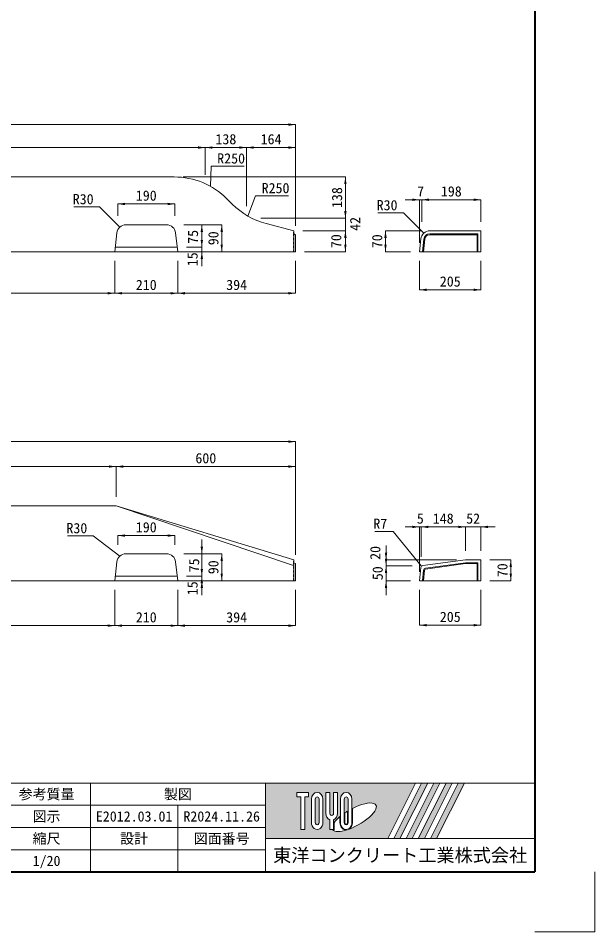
# Model space of a CAD drawing. Units: millimetres at full size. Extents: x -100 to 9174, y -297 to 5643.
# Drawn here: x 7248 to 9174, y -297 to 2757 of the extents above; entities that cross this region are included whole.
import ezdxf
from ezdxf.enums import TextEntityAlignment as Align

# ---------------------------------------------------------------- set-up
doc = ezdxf.new("R2010")
doc.units = ezdxf.units.MM
doc.header["$LTSCALE"] = 10
doc.linetypes.add('USER2', pattern=[1.35, 0.75, -0.6])
for name, color, linetype, lineweight in [('0_2', 4, 'Continuous', 5), ('Defpoints_3', 7, 'Continuous', 13), ('図枠', 7, 'Continuous', 5), ('境界ブロック', 2, 'Continuous', 9), ('寸法線', 7, 'Continuous', 13), ('引出線', 4, 'Continuous', 13), ('目地', 132, 'Continuous', 5), ('補助線', 8, 'Continuous', 13)]:
    doc.layers.add(name, color=color, linetype=linetype, lineweight=lineweight)
doc.styles.add('ＭＳ ゴシック', font='')
doc.styles.get('ＭＳ ゴシック').set_extended_font_data('MS Gothic')

# ---------------------------------------------------------------- blocks, each defined once
blk = doc.blocks.new('filled_arrow')
at = {"color": 0, "linetype": 'Continuous', "lineweight": -2}
blk.add_solid([(7.5, 1.25), (0, 0), (7.5, -1.25)], dxfattribs=at)

msp = doc.modelspace()

# ---------------------------------------------------------------- hatches: boundary and pattern name
at = {"layer": '図枠'}
h = msp.add_hatch(color=256, dxfattribs=at)
h.paths.add_polyline_path([(8073.69, 200), (8073.69, 14.38), (8482.07, 14.38), (8574.88, 200)])
edge = h.paths.add_edge_path(flags=16)
edge.add_ellipse((8370.2, 85.73), major_axis=(72.73, 40.71), ratio=0.3471473, start_angle=-144.31122, end_angle=72.1899, ccw=False)
edge.add_ellipse((8343.27, 68.16), major_axis=(0, 24.75), ratio=0.8463542, start_angle=-160.70346, end_angle=-90)
edge.add_line((8364.21, 68.16), (8364.21, 115.34))
edge = h.paths.add_edge_path(flags=16)
edge.add_ellipse((8343.27, 146.22), major_axis=(0, 22.85), ratio=0.8463541, start_angle=-90, end_angle=90, ccw=False)
edge.add_line((8362.6, 146.22), (8362.6, 68.16))
edge.add_ellipse((8343.27, 68.16), major_axis=(0, 22.85), ratio=0.8463541, start_angle=90, end_angle=-90, ccw=False)
edge.add_line((8323.93, 68.16), (8323.93, 146.22))
edge = h.paths.add_edge_path(flags=16)
edge.add_line((8349.71, 146.22), (8349.71, 68.16))
edge.add_ellipse((8343.27, 68.16), major_axis=(0, 7.62), ratio=0.8463541, start_angle=90, end_angle=-90, ccw=False)
edge.add_line((8336.82, 68.16), (8336.82, 146.22))
edge.add_ellipse((8343.27, 146.22), major_axis=(0, 7.62), ratio=0.8463541, start_angle=-90, end_angle=90, ccw=False)
edge = h.paths.add_edge_path(flags=16)
edge.add_line((8348.1, 106.32), (8348.1, 68.16))
edge.add_ellipse((8343.27, 68.16), major_axis=(0, 5.71), ratio=0.8463542, start_angle=90, end_angle=-90, ccw=False)
edge.add_line((8338.43, 68.16), (8338.43, 100.07))
edge.add_ellipse((8370.2, 85.73), major_axis=(72.73, 40.71), ratio=0.3471473, start_angle=107.79174, end_angle=126.47132, ccw=False)
edge = h.paths.add_edge_path(flags=16)
edge.add_line((8314.26, 169.06), (8314.26, 99.1))
edge.add_ellipse((8294.93, 99.1), major_axis=(0, 22.85), ratio=0.8463541, start_angle=-163.34117, end_angle=-90, ccw=False)
edge.add_line((8301.37, 77.56), (8301.37, 45.31))
edge.add_line((8301.37, 45.31), (8288.48, 45.31))
edge.add_line((8288.48, 45.31), (8288.48, 77.56))
edge.add_ellipse((8294.93, 99.1), major_axis=(0, 22.85), ratio=0.8463541, start_angle=90, end_angle=163.34117, ccw=False)
edge.add_line((8275.59, 99.1), (8275.59, 169.06))
edge.add_line((8275.59, 169.06), (8288.48, 169.06))
edge.add_line((8288.48, 169.06), (8288.48, 99.1))
edge.add_ellipse((8294.93, 99.1), major_axis=(0, 7.62), ratio=0.8463541, start_angle=90, end_angle=-90)
edge.add_line((8301.37, 99.1), (8301.37, 169.06))
edge.add_line((8301.37, 169.06), (8314.26, 169.06))
edge = h.paths.add_edge_path(flags=16)
edge.add_line((8322.32, 87.86), (8322.32, 68.16))
edge.add_ellipse((8343.27, 68.16), major_axis=(0, 24.75), ratio=0.8463542, start_angle=90, end_angle=-171.54427)
edge.add_ellipse((8370.2, 85.73), major_axis=(72.73, 40.71), ratio=0.3471473, start_angle=-178.64954, end_angle=-148.29244, ccw=False)
edge.add_line((8298.59, 43.41), (8302.98, 43.41))
edge.add_line((8302.98, 43.41), (8302.98, 67.54))
edge.add_ellipse((8370.2, 85.73), major_axis=(72.73, 40.71), ratio=0.3471473, start_angle=148.21912, end_angle=165.90812, ccw=False)
edge = h.paths.add_edge_path(flags=16)
edge.add_ellipse((8246.59, 146.22), major_axis=(0, 22.85), ratio=0.8463541, start_angle=-90, end_angle=90, ccw=False)
edge.add_line((8265.92, 146.22), (8265.92, 68.16))
edge.add_ellipse((8246.59, 68.16), major_axis=(0, 22.85), ratio=0.8463541, start_angle=90, end_angle=-90, ccw=False)
edge.add_line((8227.25, 68.16), (8227.25, 146.22))
edge = h.paths.add_edge_path(flags=16)
edge.add_line((8253.03, 146.22), (8253.03, 68.16))
edge.add_ellipse((8246.59, 68.16), major_axis=(0, 7.62), ratio=0.8463541, start_angle=90, end_angle=-90, ccw=False)
edge.add_line((8240.14, 68.16), (8240.14, 146.22))
edge.add_ellipse((8246.59, 146.22), major_axis=(0, 7.62), ratio=0.8463541, start_angle=-90, end_angle=90, ccw=False)
h.paths.add_polyline_path([(8217.58, 169.06), (8217.58, 153.83), (8204.69, 153.83), (8204.69, 45.31), (8191.8, 45.31), (8191.8, 153.83), (8178.91, 153.83), (8178.91, 169.06)], flags=16)
for points in [[(8502.49, 14.38), (8522.91, 14.38), (8615.72, 200), (8595.3, 200)], [(8656.56, 200), (8636.14, 200), (8543.32, 14.38), (8563.74, 14.38)], [(8697.39, 200), (8676.97, 200), (8584.16, 14.38), (8604.58, 14.38)], [(8738.23, 200), (8717.81, 200), (8625, 14.38), (8645.42, 14.38)]]:
    msp.add_hatch(color=256, dxfattribs=at).paths.add_polyline_path(points)

# ---------------------------------------------------------------- linework, layer by layer
at = {"layer": '0_2'}
for p, q in [((8602.83, 2018.65), (8598.63, 1976.66)), ((8605.81, 2018.35), (8601.64, 1976.66)), ((8622.73, 2036.66), (8783.58, 2036.66)), ((8622.73, 2033.66), (8780.58, 2033.66)), ((8780.58, 2033.66), (8783.58, 2036.66)), ((8780.58, 2033.66), (8780.58, 1976.66)), ((8783.58, 2036.66), (8783.58, 1976.66)), ((8608.22, 918.59), (8742.25, 936.67)), ((8608.62, 915.62), (8742.45, 933.66)), ((8783.57, 936.67), (8742.25, 936.67)), ((8780.57, 933.66), (8742.45, 933.66)), ((8780.57, 933.66), (8783.57, 936.67)), ((8780.57, 933.66), (8780.57, 876.66)), ((8783.57, 936.67), (8783.57, 876.66)), ((8602.19, 912.35), (8598.63, 876.66)), ((8605.18, 912.05), (8601.64, 876.66))]:
    msp.add_line(p, q, dxfattribs=at)
at = {"layer": '0_2', "color": 7, "lineweight": 20}
msp.add_line((8793.57, 1976.66), (8588.57, 1976.66), dxfattribs=at)
at = {"layer": '0_2'}
for centre, radius, start, end in [((8622.73, 2016.66), 20, 90, 174.28887), ((8622.73, 2016.66), 17, 90, 174.28807), ((8609.16, 911.65), 7, 97.67584, 174.29061), ((8609.16, 911.65), 4, 97.67584, 174.29061)]:
    msp.add_arc(centre, radius, start, end, dxfattribs=at)
at = {"layer": 'Defpoints_3'}
for p in [(9173.69, -97), (8973.69, -297)]:
    msp.add_line(p, (9173.69, -297), dxfattribs=at)
at = {"layer": '図枠', "lineweight": 40}
for p in [(8973.69, 5443), (5373.69, -97)]:
    msp.add_line(p, (8973.69, -97), dxfattribs=at)
at = {"layer": '図枠', "lineweight": 13}
for p, q in [((8973.69, 200), (5373.69, 200)), ((7488.69, -97), (7488.69, 200)), ((8073.69, -97), (8073.69, 200)), ((8073.69, 125.75), (7196.19, 125.75)), ((7781.19, -97), (7781.19, 125.75)), ((8073.69, 51.5), (5373.69, 51.5)), ((8073.69, -22.75), (7196.19, -22.75))]:
    msp.add_line(p, q, dxfattribs=at)
at = {"layer": '図枠'}
for p, q in [((8073.69, 200), (8574.88, 200)), ((8574.88, 200), (8482.07, 14.38)), ((8595.3, 200), (8502.49, 14.38)), ((8615.72, 200), (8522.91, 14.38)), ((8636.14, 200), (8543.32, 14.38)), ((8656.56, 200), (8563.74, 14.38)), ((8676.97, 200), (8584.16, 14.38)), ((8595.3, 200), (8615.72, 200)), ((8697.39, 200), (8604.58, 14.38)), ((8717.81, 200), (8625, 14.38)), ((8636.14, 200), (8656.56, 200)), ((8738.23, 200), (8645.42, 14.38)), ((8676.97, 200), (8697.39, 200)), ((8717.81, 200), (8738.23, 200)), ((8178.91, 169.06), (8178.91, 153.83)), ((8178.91, 169.06), (8217.58, 169.06)), ((8191.8, 153.83), (8178.91, 153.83)), ((8191.8, 153.83), (8191.8, 45.31)), ((8204.69, 153.83), (8204.69, 45.31)), ((8217.58, 153.83), (8204.69, 153.83)), ((8217.58, 169.06), (8217.58, 153.83)), ((8275.59, 169.06), (8288.48, 169.06)), ((8275.59, 99.1), (8275.59, 169.06)), ((8288.48, 169.06), (8288.48, 99.1)), ((8301.37, 169.06), (8314.26, 169.06)), ((8301.37, 99.1), (8301.37, 169.06)), ((8314.26, 169.06), (8314.26, 99.1)), ((8227.25, 146.22), (8227.25, 68.16)), ((8240.14, 68.16), (8240.14, 146.22)), ((8253.03, 146.22), (8253.03, 68.16)), ((8265.92, 68.16), (8265.92, 146.22)), ((8323.93, 146.22), (8323.93, 68.16)), ((8336.82, 68.16), (8336.82, 146.22)), ((8349.71, 146.22), (8349.71, 68.16)), ((8362.6, 68.16), (8362.6, 146.22)), ((8338.43, 68.16), (8338.43, 100.07)), ((8348.1, 106.32), (8348.1, 68.16)), ((8364.21, 68.16), (8364.21, 115.34)), ((8288.48, 77.56), (8288.48, 45.31)), ((8301.37, 77.56), (8301.37, 45.31)), ((8302.98, 67.54), (8302.98, 43.41)), ((8322.32, 87.86), (8322.32, 68.16)), ((8204.69, 45.31), (8191.8, 45.31)), ((8301.37, 45.31), (8288.48, 45.31)), ((8298.59, 43.41), (8302.98, 43.41)), ((8073.69, 14.38), (8482.07, 14.38)), ((8502.49, 14.38), (8522.91, 14.38)), ((8543.32, 14.38), (8563.74, 14.38)), ((8584.16, 14.38), (8604.58, 14.38)), ((8625, 14.38), (8645.42, 14.38))]:
    msp.add_line(p, q, dxfattribs=at)
for centre, major_axis, ratio, start_param, end_param in [((8246.59, 146.22), (0, 22.85), 0.846354, 4.712389, 7.8539816), ((8246.59, 146.22), (0, 7.62), 0.846354, 4.712389, 7.8539816), ((8343.27, 146.22), (0, 22.85), 0.846354, 4.712389, 7.8539816), ((8343.27, 146.22), (0, 7.62), 0.846354, 4.712389, 7.8539816), ((8370.2, 85.73), (72.73, 40.71), 0.347147, 4.2621853, 7.7429163), ((8294.93, 99.1), (0, 22.85), 0.846354, 1.5707963, 2.8017557), ((8294.93, 99.1), (0, 7.62), 0.846354, 1.5707963, 4.712389), ((8294.93, 99.1), (0, 22.85), 0.846354, 3.4814296, 4.712389), ((8370.2, 85.73), (72.73, 40.71), 0.347147, 1.6817405, 1.8219833), ((8246.59, 68.16), (0, 22.85), 0.846354, 1.5707963, 4.712389), ((8246.59, 68.16), (0, 7.62), 0.846354, 1.5707963, 4.712389), ((8370.2, 85.73), (72.73, 40.71), 0.347147, 2.0815197, 2.5155126), ((8343.27, 68.16), (0, 24.75), 0.846354, 1.5707963, 3.3154679), ((8343.27, 68.16), (0, 22.85), 0.846354, 1.5707963, 4.712389), ((8343.27, 68.16), (0, 7.62), 0.846354, 1.5707963, 4.712389), ((8343.27, 68.16), (0, 5.71), 0.846354, 1.5707963, 4.712389), ((8343.27, 68.16), (0, 24.75), 0.846354, 3.5338438, 4.712389), ((8370.2, 85.73), (72.73, 40.71), 0.347147, 3.2093975, 4.2004451)]:
    msp.add_ellipse(centre, major_axis=major_axis, ratio=ratio, start_param=start_param, end_param=end_param, dxfattribs=at)
at = {"layer": '境界ブロック', "lineweight": 20}
for p, q in [((7768.93, 2226.66), (6182.47, 2226.66)), ((7962.98, 2135.84), (7945.16, 2153.67)), ((8075.78, 2071.05), (8168.47, 2046.66)), ((8168.47, 2036.23), (8168.47, 2046.66)), ((8622.72, 2046.66), (8793.57, 2046.66)), ((8793.57, 2046.66), (8793.57, 1976.66)), ((8168.51, 2036.21), (8174.47, 2033.66)), ((8174.47, 2033.66), (8174.47, 1976.66)), ((8592.87, 2019.65), (8588.57, 1976.66)), ((6176.47, 1976.66), (8174.47, 1976.66)), ((8588.57, 1976.66), (8793.58, 1976.66)), ((7574.47, 1126.66), (6182.47, 1126.66)), ((7574.47, 1126.66), (8168.47, 946.66)), ((8168.47, 936.24), (8168.47, 946.66)), ((8174.47, 933.66), (8168.47, 936.24)), ((8174.47, 876.66), (8174.47, 933.66)), ((8593.03, 921.2), (8588.58, 876.66)), ((8598.97, 927.43), (8741.57, 946.66)), ((8793.57, 946.66), (8741.58, 946.66)), ((8793.57, 946.66), (8793.57, 876.66)), ((6176.47, 876.66), (8174.47, 876.66)), ((8793.58, 876.66), (8588.58, 876.66))]:
    msp.add_line(p, q, dxfattribs=at)
at = {"layer": '境界ブロック'}
for p, q in [((7607.32, 2066.66), (7743.62, 2066.66)), ((7570.47, 1976.66), (7577.51, 2039.98)), ((7780.47, 1976.66), (7773.43, 2039.98)), ((7571.97, 1991.66), (7778.97, 1991.66)), ((7574.47, 1126.66), (8167.47, 927.03)), ((7607.32, 966.66), (7743.62, 966.66)), ((7570.47, 876.66), (7577.51, 939.98)), ((7780.47, 876.66), (7773.43, 939.98)), ((7571.97, 891.66), (7778.97, 891.66))]:
    msp.add_line(p, q, dxfattribs=at)
at = {"layer": '境界ブロック', "lineweight": 5}
for p, q in [((8168.47, 1976.66), (8168.47, 2036.23)), ((8168.47, 876.66), (8168.47, 936.24))]:
    msp.add_line(p, q, dxfattribs=at)
at = {"layer": '境界ブロック', "lineweight": 20}
for centre, radius, start, end in [((7768.93, 1977.43), 249.23, 45.00017, 90), ((8139.21, 2312.08), 249.23, 225.001, 255.25592), ((8622.72, 2016.66), 30, 90, 174.28875), ((8599.99, 920.51), 7, 97.67584, 174.29061)]:
    msp.add_arc(centre, radius, start, end, dxfattribs=at)
at = {"layer": '境界ブロック'}
for centre, start, end in [((7607.32, 2036.66), 90, 173.65925), ((7743.62, 2036.66), 6.34161, 90), ((7607.32, 936.66), 90, 173.65925), ((7743.62, 936.66), 6.34161, 90)]:
    msp.add_arc(centre, 30, start, end, dxfattribs=at)
at = {"layer": '寸法線'}
for p, q in [((6176.47, 2401.66), (8174.47, 2401.66)), ((8174.47, 2063.66), (8174.47, 2401.66)), ((6176.47, 2324.98), (7872.47, 2324.98)), ((7872.47, 2234.14), (7872.47, 2324.98)), ((7872.47, 2324.98), (8010.47, 2324.98)), ((7872.47, 2234.14), (7872.47, 2324.98)), ((8010.47, 2128.68), (8010.47, 2324.98)), ((8010.47, 2324.98), (8174.47, 2324.98)), ((8010.47, 2128.68), (8010.47, 2324.98)), ((8174.47, 2063.66), (8174.47, 2324.98)), ((7798.93, 2226.66), (8340.74, 2226.66)), ((8340.74, 2088.66), (8340.74, 2226.66)), ((8540.57, 2150.49), (8643.58, 2150.49)), ((8588.57, 2006.66), (8588.57, 2150.49)), ((8595.58, 2076.66), (8595.58, 2150.49)), ((8595.58, 2150.49), (8793.57, 2150.49)), ((8595.58, 2076.66), (8595.58, 2150.49)), ((8793.57, 2076.66), (8793.57, 2150.49)), ((7580.47, 2136.33), (7770.47, 2136.33)), ((7580.47, 2096.66), (7580.47, 2136.33)), ((7770.47, 2096.66), (7770.47, 2136.33)), ((8340.74, 1998.66), (8340.74, 2136.66)), ((8058.75, 2088.66), (8340.74, 2088.66)), ((8058.75, 2088.66), (8340.74, 2088.66)), ((7800.47, 2066.66), (7927.58, 2066.66)), ((7800.47, 2066.66), (7861.09, 2066.66)), ((7861.09, 1991.66), (7861.09, 2066.66)), ((7927.58, 1976.66), (7927.58, 2066.66)), ((8198.47, 2046.66), (8340.74, 2046.66)), ((8198.47, 2046.66), (8340.74, 2046.66)), ((8340.74, 1976.66), (8340.74, 2046.66)), ((8474.74, 2046.66), (8474.74, 1976.66)), ((8592.72, 2046.66), (8474.74, 2046.66)), ((7861.09, 1928.66), (7861.09, 2039.66)), ((7810.47, 1991.66), (7861.09, 1991.66)), ((7810.47, 1991.66), (7861.09, 1991.66)), ((7810.47, 1976.66), (7927.58, 1976.66)), ((7810.47, 1976.66), (7861.09, 1976.66)), ((8204.47, 1976.66), (8340.74, 1976.66)), ((8558.57, 1976.66), (8474.74, 1976.66)), ((7570.47, 1946.66), (7570.47, 1837.79)), ((7570.47, 1946.66), (7570.47, 1837.79)), ((7780.47, 1946.66), (7780.47, 1837.79)), ((7780.47, 1946.66), (7780.47, 1837.79)), ((8174.47, 1946.66), (8174.47, 1837.79)), ((8588.57, 1946.66), (8588.57, 1849.32)), ((8793.57, 1946.66), (8793.57, 1849.32)), ((6780.47, 1837.79), (7570.47, 1837.79)), ((7570.47, 1837.79), (7780.47, 1837.79)), ((7780.47, 1837.79), (8174.47, 1837.79)), ((8793.57, 1849.32), (8588.57, 1849.32)), ((8174.47, 1341.66), (6182.47, 1341.66)), ((8174.47, 963.66), (8174.47, 1341.66)), ((6176.47, 1258.37), (7574.47, 1258.37)), ((7574.47, 1156.66), (7574.47, 1258.37)), ((7574.47, 1258.37), (8174.47, 1258.37)), ((7574.47, 1156.66), (7574.47, 1258.37)), ((8174.47, 963.66), (8174.47, 1258.37)), ((8641.58, 1056.54), (8540.58, 1056.54)), ((8588.58, 906.66), (8588.58, 1056.54)), ((8741.58, 1056.54), (8593.58, 1056.54)), ((8593.58, 956.7), (8593.58, 1056.54)), ((8593.58, 956.7), (8593.58, 1056.54)), ((8841.57, 1056.54), (8693.58, 1056.54)), ((8741.58, 976.66), (8741.58, 1056.54)), ((8741.58, 976.66), (8741.58, 1056.54)), ((8793.57, 976.66), (8793.57, 1056.54)), ((7580.47, 1027.55), (7770.47, 1027.55)), ((7580.47, 996.66), (7580.47, 1027.55)), ((7770.47, 996.66), (7770.47, 1027.55)), ((7861.09, 843.66), (7861.09, 1014.66)), ((8476.5, 994.66), (8476.5, 878.7)), ((7800.47, 966.66), (7927.58, 966.66)), ((7800.47, 966.66), (7861.09, 966.66)), ((7927.58, 876.66), (7927.58, 966.66)), ((8476.5, 974.7), (8476.5, 828.66)), ((7861.09, 828.66), (7861.09, 939.66)), ((8711.57, 946.66), (8476.5, 946.66)), ((8563.58, 926.7), (8476.5, 926.7)), ((8563.58, 926.7), (8476.5, 926.7)), ((8823.57, 946.66), (8893.23, 946.66)), ((8893.23, 946.66), (8893.23, 876.66)), ((7810.47, 891.66), (7861.09, 891.66)), ((7810.47, 891.66), (7861.09, 891.66)), ((7810.47, 876.66), (7927.58, 876.66)), ((7810.47, 876.66), (7861.09, 876.66)), ((8558.58, 876.66), (8476.5, 876.66)), ((8823.57, 876.66), (8893.23, 876.66)), ((7570.47, 846.66), (7570.47, 726.4)), ((7570.47, 846.66), (7570.47, 726.4)), ((7780.47, 846.66), (7780.47, 726.4)), ((7780.47, 846.66), (7780.47, 726.4)), ((8174.47, 846.66), (8174.47, 726.4)), ((8588.58, 846.66), (8588.58, 727.91)), ((8793.58, 846.66), (8793.58, 727.91)), ((6780.47, 726.4), (7570.47, 726.4)), ((7570.47, 726.4), (7780.47, 726.4)), ((7780.47, 726.4), (8174.47, 726.4)), ((8588.58, 727.91), (8793.58, 727.91))]:
    msp.add_line(p, q, dxfattribs=at)
at = {"layer": '引出線'}
for points in [[(7890.05, 2195.25), (7892.51, 2262.63), (8002.06, 2262.63)], [(8015.08, 2095.96), (8040.93, 2163.33), (8150.48, 2163.33)], [(7587.31, 2059.02), (7519.66, 2126.39), (7433.51, 2126.39)], [(8602.59, 2038.91), (8534.94, 2106.28), (8448.79, 2106.28)], [(8593.58, 926.7), (8500.6, 1041.18), (8439.12, 1041.18)], [(7587.31, 959.02), (7498.54, 1026.39), (7412.39, 1026.39)]]:
    msp.add_lwpolyline(points, dxfattribs=at)
at = {"layer": '目地', "linetype": 'USER2'}
for p, q in [((8168.47, 2046.66), (8167.47, 2036.66)), ((8167.47, 2036.66), (8167.47, 1976.66)), ((8167.47, 2036.66), (8168.51, 2036.21)), ((8168.47, 946.66), (8167.47, 936.66)), ((8167.47, 876.66), (8167.47, 936.66)), ((8168.47, 936.24), (8167.47, 936.66))]:
    msp.add_line(p, q, dxfattribs=at)
at = {"layer": '補助線'}
msp.add_line((8073.69, 14.38), (8973.69, 14.38), dxfattribs=at)

# ---------------------------------------------------------------- block references
at = {"layer": '寸法線', "xscale": 3.2, "yscale": 3.2}
for p, rotation in [((8174.47, 2401.66), 180), ((7872.47, 2324.98), 180), ((8010.47, 2324.98), 180), ((8174.47, 2324.98), 180), ((8340.74, 2226.66), 270), ((7770.47, 2136.33), 180), ((8588.57, 2150.49), 180), ((8793.57, 2150.49), 180), ((8340.74, 2088.66), 90), ((8340.74, 2088.66), 90), ((7861.09, 2066.66), 270), ((7927.58, 2066.66), 270), ((8340.74, 2046.66), 270), ((8340.74, 2046.66), 270), ((8474.74, 2046.66), 270), ((7861.09, 1991.66), 90), ((7861.09, 1991.66), 90), ((7927.58, 1976.66), 90), ((8340.74, 1976.66), 90), ((8474.74, 1976.66), 90), ((7861.09, 1976.66), 270), ((7570.47, 1837.79), 180), ((7780.47, 1837.79), 180), ((8174.47, 1837.79), 180), ((8793.57, 1849.32), 180), ((8174.47, 1341.66), 180), ((7574.47, 1258.37), 180), ((8174.47, 1258.37), 180), ((8588.58, 1056.54), 180), ((8741.58, 1056.54), 180), ((8741.58, 1056.54), 180), ((7770.47, 1027.55), 180), ((7861.09, 966.66), 90), ((7927.58, 966.66), 270), ((8476.5, 946.66), 90), ((8476.5, 926.7), 90), ((8476.5, 926.7), 270), ((8893.23, 946.66), 270), ((7861.09, 891.66), 90), ((7861.09, 891.66), 270), ((7927.58, 876.66), 90), ((8893.23, 876.66), 90), ((7861.09, 876.66), 270), ((8476.5, 876.66), 270), ((7570.47, 726.4), 180), ((7780.47, 726.4), 180), ((8174.47, 726.4), 180), ((8793.58, 727.91), 180)]:
    msp.add_blockref('filled_arrow', p, dxfattribs=dict(at, rotation=rotation))
for p in [(7872.47, 2324.98), (8010.47, 2324.98), (7580.47, 2136.33), (8595.58, 2150.49), (8595.58, 2150.49), (7570.47, 1837.79), (7780.47, 1837.79), (8588.57, 1849.32), (7574.47, 1258.37), (8593.58, 1056.54), (8593.58, 1056.54), (8793.57, 1056.54), (7580.47, 1027.55), (7570.47, 726.4), (7780.47, 726.4), (8588.58, 727.91)]:
    msp.add_blockref('filled_arrow', p, dxfattribs=at)
at = {"layer": '引出線', "xscale": 0.16, "yscale": 0.16}
for p, rotation in [((7890.05, 2195.25), 87.9), ((8015.08, 2095.96), 69), ((7587.31, 2059.02), 135.1), ((8602.59, 2038.91), 135.1), ((7587.31, 959.02), 142.8), ((8593.58, 926.7), 129.1)]:
    msp.add_blockref('filled_arrow', p, dxfattribs=dict(at, rotation=rotation))

# ---------------------------------------------------------------- texts
at = {"layer": '図枠', "style": 'ＭＳ ゴシック'}
for s, height, p in [('参考質量', 34.18, (7342.44, 162.88)), ('製図', 34.18, (7781.19, 162.88)), ('図示', 34.18, (7342.44, 88.62)), ('E2012.03.01', 34.18, (7634.94, 88.62)), ('R2024.11.26', 34.18, (7927.44, 88.62)), ('縮尺', 34.18, (7342.44, 14.38)), ('設計', 34.18, (7634.94, 14.38)), ('図面番号', 34.18, (7927.44, 14.38)), ('東洋コンクリート工業株式会社', 44.43, (8523.69, -41.31)), ('1/20', 34.18, (7342.44, -59.88))]:
    msp.add_text(s, height=height, dxfattribs=at).set_placement(p, align=Align.MIDDLE_CENTER)
at = {"layer": '寸法線', "style": 'ＭＳ ゴシック'}
for s, p in [('138', (7941.47, 2352.98)), ('164', (8092.47, 2352.98)), ('190', (7675.47, 2164.33)), ('7', (8592.07, 2178.49)), ('198', (8694.57, 2178.49)), ('205', (8691.07, 1877.32)), ('210', (7675.47, 1865.79)), ('394', (7977.47, 1865.79)), ('600', (7874.47, 1286.37)), ('5', (8591.08, 1084.54)), ('148', (8667.58, 1084.54)), ('52', (8767.58, 1084.54)), ('190', (7675.47, 1055.55)), ('210', (7675.47, 754.4)), ('394', (7977.47, 754.4)), ('205', (8691.08, 755.91))]:
    msp.add_text(s, height=34.18, dxfattribs=at).set_placement(p, align=Align.MIDDLE_CENTER)
for s, p in [('138', (8312.74, 2157.66)), ('42', (8373.2, 2069.65)), ('75', (7831.43, 2026.37)), ('90', (7899.58, 2021.66)), ('70', (8310.16, 2012)), ('70', (8446.74, 2011.66)), ('15', (7829.85, 1951.45)), ('20', (8440.5, 969.59)), ('75', (7835.03, 927.98)), ('90', (7899.58, 921.66)), ('50', (8448.5, 901.68)), ('70', (8865.23, 911.66)), ('15', (7829.85, 851.45))]:
    msp.add_text(s, height=34.18, rotation=90, dxfattribs=at).set_placement(p, align=Align.MIDDLE_CENTER)
at = {"layer": '引出線', "style": 'ＭＳ ゴシック'}
for p in [(7912.51, 2305.83), (8060.93, 2206.53)]:
    msp.add_text('R250', height=34.18, dxfattribs=at).set_placement(p, align=Align.TOP_LEFT)
for s, p in [('R30', (7499.66, 2169.59)), ('R30', (8514.94, 2149.48)), ('R30', (7478.54, 1069.59)), ('R7', (8480.6, 1084.38))]:
    msp.add_text(s, height=34.18, dxfattribs=at).set_placement(p, align=Align.TOP_RIGHT)

doc.saveas('drawing.dxf')
